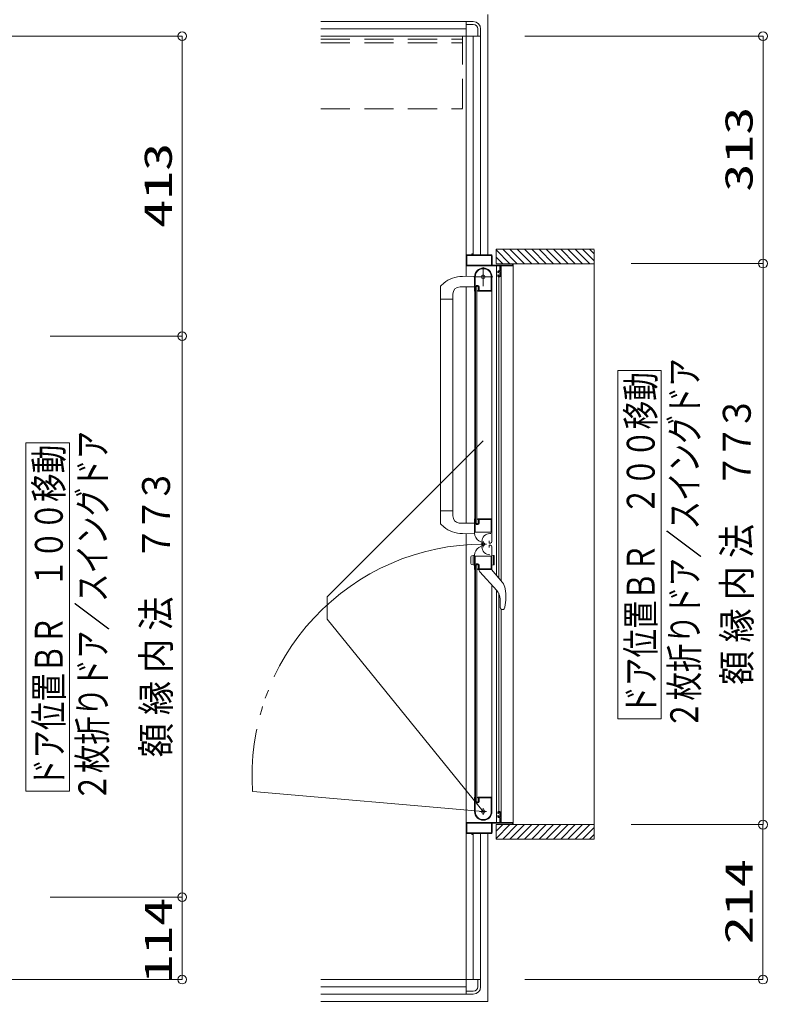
# Model space of a CAD drawing. Units: millimetres on the paper. Extents: x -305 to 305, y -152 to 152.
# Drawn here: x -149.2 to -97.7, y 36.1 to 103.7 of the extents above; entities that cross this region are included whole.
import ezdxf
from ezdxf.enums import TextEntityAlignment as Align

# ---------------------------------------------------------------- set-up
doc = ezdxf.new("R2010")
doc.units = ezdxf.units.MM
for name, pattern in [('DASHED2', [3, 2, -1]), ('LONG_CHAIN', [21, 18, -1, 1, -1]), ('LONG_DOUBLE_CHAIN', [21.8, 18, -1, 0.6, -0.6, 0.6, -1])]:
    doc.linetypes.add(name, pattern=pattern)
doc.layers.add('0-0_0', color=7, linetype='Continuous', lineweight=9)
doc.layers.add('0-1_VIEW0001', color=7, linetype='Continuous', lineweight=9)
doc.styles.add('ＭＳ ゴシック', font='')
doc.styles.get('ＭＳ ゴシック').set_extended_font_data('MS Gothic')

# ---------------------------------------------------------------- blocks, each defined once
blk = doc.blocks.new('_ORIGIN')
at = {"layer": '0-0_0'}
blk.add_line((0, 0), (-1, 0), dxfattribs=at)
blk.add_circle((0, 0), 0.5, dxfattribs=at)

msp = doc.modelspace()

# ---------------------------------------------------------------- linework, layer by layer
at = {"layer": '0-1_VIEW0001'}
for p, q in [((-118.434, 103.574), (-128.434, 103.574)), ((-128.434, 103.574), (-118.434, 103.574)), ((-118.434, 86.024), (-118.434, 103.574)), ((-118.434, 103.574), (-118.434, 103.174)), ((-118.434, 103.574), (-117.934, 103.574)), ((-118.434, 103.074), (-128.434, 103.074)), ((-117.934, 103.374), (-118.434, 103.374)), ((-117.634, 102.574), (-117.634, 103.074)), ((-117.434, 102.574), (-117.434, 103.074)), ((-154.394, 102.573), (-137.983, 102.573)), ((-117.434, 102.574), (-128.434, 102.574)), ((-117.934, 87.498), (-117.934, 102.574)), ((-117.834, 102.574), (-117.434, 102.574)), ((-117.434, 87.498), (-117.434, 102.574)), ((-117.434, 102.574), (-117.434, 87.498)), ((-114.394, 102.573), (-97.983, 102.573)), ((-137.983, 101.973), (-137.983, 82.503)), ((-97.983, 101.973), (-97.983, 87.503)), ((-118.434, 87.45), (-118.434, 86.024)), ((-118.389, 86.813), (-118.389, 87.438)), ((-118.384, 87.498), (-118.049, 87.498)), ((-118.374, 87.453), (-116.694, 87.453)), ((-118.034, 87.513), (-118.034, 87.563)), ((-118.024, 87.573), (-118.004, 87.573)), ((-117.994, 87.563), (-117.994, 87.513)), ((-117.979, 87.498), (-116.684, 87.498)), ((-116.679, 87.438), (-116.679, 86.813)), ((-116.634, 87.448), (-116.634, 86.813)), ((-109.609, 87.898), (-116.359, 87.898)), ((-116.359, 86.899), (-116.359, 87.898)), ((-115.41, 86.898), (-116.359, 87.848)), ((-115.91, 86.898), (-116.359, 87.348)), ((-114.91, 86.898), (-115.909, 87.898)), ((-114.41, 86.898), (-115.409, 87.898)), ((-113.909, 86.898), (-114.909, 87.898)), ((-113.409, 86.898), (-114.409, 87.898)), ((-112.909, 86.898), (-113.909, 87.898)), ((-112.409, 86.898), (-113.409, 87.898)), ((-111.909, 86.898), (-112.909, 87.898)), ((-111.409, 86.898), (-112.409, 87.898)), ((-110.909, 86.898), (-111.909, 87.898)), ((-110.414, 86.898), (-111.414, 87.898)), ((-109.919, 86.898), (-110.919, 87.898)), ((-109.609, 87.083), (-110.424, 87.898)), ((-109.609, 87.578), (-109.929, 87.898)), ((-109.609, 87.847), (-109.609, 47.248)), ((-116.114, 86.748), (-118.409, 86.748)), ((-116.694, 86.798), (-118.374, 86.798)), ((-116.619, 86.798), (-115.249, 86.798)), ((-109.609, 86.898), (-116.359, 86.898)), ((-116.328, 65.403), (-116.328, 86.748)), ((-116.099, 86.413), (-116.099, 86.733)), ((-116.049, 86.733), (-116.049, 86.048)), ((-115.199, 86.748), (-116.034, 86.748)), ((-116.011, 65.019), (-116.011, 86.748)), ((-115.234, 86.813), (-115.234, 86.883)), ((-115.184, 86.883), (-115.184, 86.763)), ((-115.184, 48.398), (-115.184, 86.748)), ((-107.069, 86.903), (-97.983, 86.903)), ((-118.677, 86.023), (-117.859, 86.026)), ((-117.849, 85.013), (-117.849, 85.998)), ((-117.804, 85.468), (-117.804, 85.998)), ((-116.699, 86.072), (-116.699, 85.058)), ((-116.649, 85.999), (-116.649, 69.323)), ((-116.249, 86.293), (-116.249, 86.348)), ((-116.249, 86.048), (-116.249, 86.113)), ((-116.214, 86.278), (-116.234, 86.278)), ((-116.234, 86.128), (-116.214, 86.128)), ((-116.199, 86.398), (-116.114, 86.398)), ((-116.199, 86.338), (-116.199, 86.293)), ((-116.199, 86.113), (-116.199, 86.068)), ((-116.099, 85.998), (-116.199, 85.998)), ((-116.188, 65.233), (-116.188, 85.998)), ((-116.114, 86.353), (-116.184, 86.353)), ((-116.184, 86.053), (-116.114, 86.053)), ((-116.099, 86.068), (-116.099, 86.338)), ((-97.983, 86.303), (-97.983, 48.848)), ((-120.199, 84.448), (-120.199, 85.308)), ((-119.973, 85.561), (-120.172, 85.377)), ((-118.844, 85.303), (-117.849, 85.303)), ((-118.434, 85.298), (-118.434, 69.024)), ((-117.684, 85.323), (-117.784, 85.323)), ((-117.784, 68.998), (-117.784, 85.323)), ((-117.634, 85.348), (-117.759, 85.348)), ((-117.614, 85.393), (-117.729, 85.393)), ((-117.684, 68.998), (-117.684, 85.323)), ((-117.584, 85.073), (-117.584, 85.298)), ((-117.539, 85.058), (-117.539, 85.318)), ((-119.344, 84.448), (-119.344, 84.803)), ((-117.834, 69.323), (-117.834, 84.998)), ((-117.808, 84.998), (-117.834, 84.998)), ((-117.786, 85.02), (-117.795, 85.005)), ((-117.624, 85.027), (-117.624, 85.033)), ((-117.614, 85.005), (-117.622, 85.02)), ((-116.659, 84.998), (-117.601, 84.998)), ((-116.709, 85.048), (-117.529, 85.048)), ((-120.199, 84.448), (-120.199, 69.012)), ((-119.344, 84.448), (-120.199, 84.448)), ((-119.349, 84.448), (-119.349, 69.874)), ((-147.069, 81.903), (-137.983, 81.903)), ((-137.983, 81.303), (-137.983, 43.848)), ((-104.987, 79.548), (-107.987, 79.548)), ((-107.987, 55.548), (-107.987, 79.548)), ((-104.987, 55.548), (-104.987, 79.548)), ((-145.755, 74.548), (-148.755, 74.548)), ((-148.755, 50.548), (-148.755, 74.548)), ((-145.755, 50.548), (-145.755, 74.548)), ((-119.344, 69.874), (-120.199, 69.874)), ((-119.344, 69.874), (-119.344, 69.519)), ((-118.914, 69.024), (-117.859, 69.024)), ((-117.849, 69.308), (-117.849, 68.322)), ((-117.834, 69.323), (-117.808, 69.323)), ((-117.795, 69.316), (-117.786, 69.302)), ((-117.784, 68.998), (-117.684, 68.998)), ((-117.624, 69.288), (-117.624, 69.294)), ((-117.622, 69.302), (-117.614, 69.316)), ((-116.649, 69.323), (-117.601, 69.323)), ((-117.584, 69.023), (-117.584, 69.248)), ((-117.539, 69.008), (-117.539, 69.258)), ((-117.524, 69.273), (-116.709, 69.273)), ((-116.699, 69.263), (-116.699, 68.403)), ((-116.649, 69.354), (-116.649, 67.784)), ((-119.974, 68.761), (-120.172, 68.944)), ((-117.804, 68.408), (-117.804, 68.858)), ((-116.709, 68.393), (-117.789, 68.393)), ((-117.759, 68.973), (-117.634, 68.973)), ((-117.729, 68.933), (-117.614, 68.933)), ((-118.677, 68.298), (-117.859, 68.296)), ((-118.434, 36.574), (-118.434, 68.298)), ((-118.434, 68.298), (-118.434, 47.698)), ((-117.419, 67.727), (-117.549, 67.802)), ((-117.343, 67.763), (-117.343, 67.383)), ((-116.854, 67.658), (-116.854, 67.808)), ((-116.723, 68.303), (-116.803, 68.303)), ((-117.419, 67.419), (-117.549, 67.344)), ((-116.854, 67.488), (-116.854, 67.338)), ((-116.799, 67.633), (-116.829, 67.633)), ((-116.799, 67.513), (-116.829, 67.513)), ((-116.649, 65.793), (-116.649, 67.363)), ((-118.099, 66.698), (-118.099, 66.247)), ((-117.849, 66.823), (-118.044, 66.77)), ((-117.949, 66.149), (-117.949, 66.796)), ((-117.849, 65.838), (-117.849, 66.824)), ((-117.804, 66.738), (-117.804, 66.288)), ((-116.709, 66.753), (-117.789, 66.753)), ((-116.699, 65.883), (-116.699, 66.743)), ((-116.549, 66.149), (-116.549, 66.796)), ((-116.499, 66.756), (-116.499, 66.19)), ((-117.849, 66.123), (-118.044, 66.175)), ((-117.834, 65.823), (-117.834, 50.148)), ((-117.834, 65.823), (-117.808, 65.823)), ((-117.795, 65.83), (-117.786, 65.845)), ((-117.784, 66.148), (-117.784, 49.823)), ((-117.784, 66.148), (-117.684, 66.148)), ((-117.759, 66.173), (-117.634, 66.173)), ((-117.729, 66.213), (-117.614, 66.213)), ((-117.684, 66.148), (-117.684, 49.823)), ((-117.624, 65.858), (-117.624, 65.852)), ((-117.622, 65.845), (-117.614, 65.83)), ((-117.601, 65.823), (-116.659, 65.823)), ((-117.584, 66.123), (-117.584, 65.898)), ((-117.539, 66.138), (-117.539, 65.888)), ((-117.524, 65.873), (-116.709, 65.873)), ((-117.524, 65.823), (-117.524, 65.732)), ((-117.495, 65.661), (-116.317, 64.373)), ((-115.936, 64.928), (-116.674, 65.823)), ((-116.649, 66.123), (-116.525, 66.156)), ((-116.649, 49.148), (-116.649, 64.736)), ((-116.328, 48.398), (-116.328, 64.385)), ((-116.188, 49.148), (-116.188, 64.188)), ((-116.09, 63.789), (-116.09, 63.27)), ((-116.029, 63.109), (-116.027, 63.106)), ((-116.011, 48.398), (-116.011, 63.073)), ((-115.952, 63.073), (-115.87, 63.073)), ((-115.828, 63.087), (-115.8, 63.121)), ((-115.828, 63.087), (-115.828, 63.086)), ((-115.756, 63.236), (-115.8, 63.121)), ((-104.987, 55.548), (-107.987, 55.548)), ((-145.755, 50.548), (-148.755, 50.548)), ((-117.849, 50.133), (-117.849, 49.148)), ((-117.808, 50.148), (-117.834, 50.148)), ((-117.786, 50.127), (-117.795, 50.141)), ((-117.624, 50.119), (-117.624, 50.113)), ((-117.614, 50.141), (-117.622, 50.127)), ((-116.659, 50.148), (-117.601, 50.148)), ((-117.584, 50.073), (-117.584, 49.848)), ((-117.539, 50.088), (-117.539, 49.828)), ((-116.709, 50.098), (-117.529, 50.098)), ((-116.699, 49.074), (-116.699, 50.088)), ((-117.804, 49.678), (-117.804, 49.148)), ((-117.684, 49.823), (-117.784, 49.823)), ((-117.634, 49.798), (-117.759, 49.798)), ((-117.614, 49.753), (-117.729, 49.753)), ((-116.249, 49.098), (-116.249, 49.033)), ((-116.249, 48.853), (-116.249, 48.798)), ((-116.234, 49.018), (-116.214, 49.018)), ((-116.214, 48.868), (-116.234, 48.868)), ((-116.099, 49.148), (-116.199, 49.148)), ((-116.199, 49.033), (-116.199, 49.078)), ((-116.199, 48.808), (-116.199, 48.853)), ((-116.199, 48.748), (-116.114, 48.748)), ((-116.184, 49.093), (-116.114, 49.093)), ((-116.114, 48.793), (-116.184, 48.793)), ((-116.099, 49.078), (-116.099, 48.808)), ((-116.099, 48.733), (-116.099, 48.413)), ((-116.049, 48.413), (-116.049, 49.098)), ((-116.114, 48.398), (-118.409, 48.398)), ((-118.389, 48.333), (-118.389, 47.708)), ((-116.694, 48.348), (-118.374, 48.348)), ((-116.679, 47.708), (-116.679, 48.333)), ((-116.634, 47.698), (-116.634, 48.333)), ((-116.619, 48.348), (-115.249, 48.348)), ((-109.609, 48.248), (-116.359, 48.248)), ((-115.41, 48.248), (-116.359, 47.298)), ((-115.91, 48.248), (-116.359, 47.798)), ((-115.199, 48.398), (-116.034, 48.398)), ((-114.91, 48.248), (-115.909, 47.248)), ((-114.41, 48.248), (-115.409, 47.248)), ((-115.234, 48.333), (-115.234, 48.263)), ((-115.184, 48.263), (-115.184, 48.383)), ((-113.91, 48.248), (-114.909, 47.248)), ((-113.409, 48.248), (-114.409, 47.248)), ((-112.91, 48.248), (-113.909, 47.248)), ((-112.409, 48.248), (-113.409, 47.248)), ((-111.909, 48.248), (-112.909, 47.248)), ((-111.409, 48.248), (-112.409, 47.248)), ((-110.909, 48.248), (-111.909, 47.248)), ((-110.414, 48.248), (-111.414, 47.248)), ((-109.919, 48.248), (-110.919, 47.248)), ((-109.609, 48.063), (-110.425, 47.248)), ((-107.069, 48.248), (-97.983, 48.248)), ((-118.384, 47.648), (-118.049, 47.648)), ((-118.374, 47.693), (-116.694, 47.693)), ((-118.034, 47.633), (-118.034, 47.583)), ((-118.024, 47.573), (-118.004, 47.573)), ((-117.994, 47.583), (-117.994, 47.633)), ((-117.979, 47.648), (-116.684, 47.648)), ((-117.934, 37.574), (-117.934, 47.648)), ((-117.434, 37.574), (-117.434, 47.648)), ((-117.434, 47.648), (-117.434, 37.574)), ((-109.609, 47.568), (-109.93, 47.248)), ((-97.984, 38.173), (-97.984, 47.648)), ((-147.069, 43.248), (-137.983, 43.248)), ((-137.984, 38.173), (-137.984, 42.648)), ((-154.394, 37.573), (-137.984, 37.573)), ((-117.434, 37.574), (-128.434, 37.574)), ((-117.834, 37.574), (-117.434, 37.574)), ((-117.634, 37.574), (-117.634, 37.074)), ((-117.434, 37.574), (-117.434, 37.074)), ((-114.394, 37.573), (-97.984, 37.573)), ((-118.434, 37.074), (-128.434, 37.074)), ((-118.434, 36.574), (-128.434, 36.574)), ((-128.434, 36.574), (-118.434, 36.574)), ((-118.434, 36.574), (-118.434, 36.974)), ((-117.934, 36.774), (-118.434, 36.774)), ((-118.434, 36.574), (-117.934, 36.574))]:
    msp.add_line(p, q, dxfattribs=at)
at = {"layer": '0-1_VIEW0001', "linetype": 'LONG_DOUBLE_CHAIN'}
for p, q in [((-116.934, 104.074), (-116.934, 87.498)), ((-117.249, 74.695), (-128.01, 63.934)), ((-128.01, 63.934), (-128.01, 62.408)), ((-117.249, 49.148), (-128.01, 62.408)), ((-133.114, 50.536), (-117.249, 49.148)), ((-116.934, 47.648), (-116.934, 36.074)), ((-128.434, 36.074), (-116.934, 36.074))]:
    msp.add_line(p, q, dxfattribs=at)
at = {"layer": '0-1_VIEW0001', "color": 6, "linetype": 'DASHED2'}
for p, q in [((-128.434, 102.374), (-118.684, 102.374)), ((-118.684, 97.624), (-118.684, 102.574)), ((-128.434, 102.124), (-118.684, 102.124)), ((-128.434, 97.574), (-118.684, 97.574))]:
    msp.add_line(p, q, dxfattribs=at)
at = {"layer": '0-1_VIEW0001', "linetype": 'LONG_CHAIN'}
for p, q in [((-117.249, 85.348), (-117.249, 86.648)), ((-117.899, 85.998), (-116.599, 85.998)), ((-117.249, 67.786), (-117.249, 67.361)), ((-117.037, 67.573), (-117.428, 67.573)), ((-117.249, 48.918), (-117.249, 49.378)), ((-117.019, 49.148), (-117.479, 49.148))]:
    msp.add_line(p, q, dxfattribs=at)
at = {"layer": '0-1_VIEW0001', "color": 5}
msp.add_line((-116.359, 48.248), (-109.609, 48.248), dxfattribs=at)
at = {"layer": '0-1_VIEW0001'}
for points in [[(-116.649, 66.123), (-116.649, 66.823), (-116.525, 66.789)], [(-116.082, 63.209), (-116.083, 63.213), (-116.084, 63.217), (-116.085, 63.221), (-116.086, 63.226), (-116.087, 63.23), (-116.087, 63.234), (-116.088, 63.238), (-116.089, 63.243), (-116.089, 63.247), (-116.09, 63.252), (-116.09, 63.254), (-116.09, 63.256), (-116.09, 63.258), (-116.09, 63.26), (-116.09, 63.262), (-116.09, 63.264), (-116.09, 63.267), (-116.09, 63.269), (-116.09, 63.271), (-116.09, 63.273)], [(-116.029, 63.109), (-116.03, 63.11), (-116.031, 63.111), (-116.032, 63.112), (-116.033, 63.113), (-116.034, 63.114), (-116.035, 63.116), (-116.036, 63.117), (-116.037, 63.118), (-116.038, 63.12), (-116.039, 63.121), (-116.04, 63.122), (-116.041, 63.124), (-116.042, 63.125), (-116.043, 63.127), (-116.044, 63.128), (-116.045, 63.13), (-116.046, 63.131), (-116.047, 63.133), (-116.049, 63.135), (-116.051, 63.138), (-116.053, 63.141), (-116.054, 63.144), (-116.056, 63.147), (-116.058, 63.151), (-116.06, 63.154), (-116.062, 63.158), (-116.064, 63.161), (-116.066, 63.165), (-116.068, 63.169), (-116.069, 63.173), (-116.071, 63.177), (-116.073, 63.18), (-116.074, 63.184), (-116.076, 63.188), (-116.077, 63.192), (-116.078, 63.196), (-116.08, 63.2), (-116.081, 63.205), (-116.082, 63.209)], [(-115.87, 63.073), (-115.868, 63.073), (-115.866, 63.074), (-115.864, 63.074), (-115.861, 63.074), (-115.859, 63.074), (-115.857, 63.075), (-115.855, 63.075), (-115.853, 63.075), (-115.85, 63.076), (-115.848, 63.076), (-115.846, 63.077), (-115.844, 63.078), (-115.842, 63.078), (-115.839, 63.079), (-115.837, 63.08), (-115.835, 63.081), (-115.833, 63.082), (-115.831, 63.083), (-115.83, 63.085), (-115.828, 63.086)], [(-109.609, 47.248), (-116.359, 47.248), (-116.359, 48.249)]]:
    msp.add_lwpolyline(points, dxfattribs=at)
for centre, radius in [((-117.249, 85.998), 0.125), ((-117.249, 67.573), 0.113), ((-117.249, 49.148), 0.125)]:
    msp.add_circle(centre, radius, dxfattribs=at)
for centre, radius, start, end in [((-117.934, 103.074), 0.5, 0, 90), ((-117.934, 103.074), 0.3, 0, 90), ((-118.384, 87.448), 0.05, 90, 180), ((-118.374, 87.438), 0.015, 90, 180), ((-118.049, 87.513), 0.015, 270, 0), ((-118.024, 87.563), 0.01, 90, 180), ((-118.004, 87.563), 0.01, 0, 90), ((-117.979, 87.513), 0.015, 180, 270), ((-116.694, 87.438), 0.015, 0, 90), ((-116.684, 87.448), 0.05, 0, 90), ((-118.409, 86.773), 0.025, 180, 270), ((-118.374, 86.813), 0.015, 180, 270), ((-117.249, 85.998), 0.6, 0, 180), ((-116.694, 86.813), 0.015, 270, 0), ((-116.619, 86.813), 0.015, 180, 270), ((-116.114, 86.733), 0.015, 0, 90), ((-116.034, 86.733), 0.015, 90, 180), ((-115.249, 86.813), 0.015, 270, 0), ((-115.219, 86.883), 0.015, 90, 180), ((-115.199, 86.883), 0.015, 0, 90), ((-115.199, 86.763), 0.015, 270, 0), ((-118.67, 83.953), 2.07, 90.2, 129.02418), ((-117.249, 85.998), 0.555, 7.76707, 180), ((-116.709, 86.072), 0.01, 0, 7.76707), ((-116.199, 86.348), 0.05, 90, 180), ((-116.234, 86.293), 0.015, 180, 270), ((-116.234, 86.113), 0.015, 90, 180), ((-116.199, 86.048), 0.05, 180, 270), ((-116.214, 86.293), 0.015, 270, 0), ((-116.214, 86.113), 0.015, 0, 90), ((-116.184, 86.338), 0.015, 90, 180), ((-116.184, 86.068), 0.015, 180, 270), ((-116.114, 86.413), 0.015, 270, 0), ((-116.114, 86.338), 0.015, 0, 90), ((-116.114, 86.068), 0.015, 270, 0), ((-116.099, 86.048), 0.05, 270, 0), ((-120.099, 85.308), 0.1, 136.52757, 180), ((-118.844, 84.803), 0.5, 90, 180), ((-117.729, 85.468), 0.075, 180, 270), ((-117.759, 85.323), 0.025, 90, 180), ((-117.634, 85.298), 0.05, 0, 90), ((-117.614, 85.318), 0.075, 0, 90), ((-117.834, 85.013), 0.015, 180, 270), ((-117.808, 85.013), 0.015, 270, 329.03624), ((-117.799, 85.027), 0.015, 329.03624, 0), ((-117.609, 85.033), 0.015, 90, 180), ((-117.609, 85.027), 0.015, 180, 210.96376), ((-117.601, 85.013), 0.015, 210.96376, 270), ((-117.609, 85.073), 0.025, 270, 0), ((-117.529, 85.058), 0.01, 180, 270), ((-116.709, 85.058), 0.01, 270, 0), ((-116.659, 85.008), 0.01, 270, 0), ((-120.099, 69.013), 0.1, 180, 223.47243), ((-118.844, 69.519), 0.5, 180, 262.04438), ((-117.834, 69.308), 0.015, 90, 180), ((-117.808, 69.308), 0.015, 30.96376, 90), ((-117.799, 69.294), 0.015, 0, 30.96376), ((-117.759, 68.998), 0.025, 180, 270), ((-117.634, 69.023), 0.05, 270, 0), ((-117.609, 69.294), 0.015, 149.03624, 180), ((-117.609, 69.288), 0.015, 180, 270), ((-117.601, 69.308), 0.015, 90, 149.03624), ((-117.614, 69.008), 0.075, 270, 0), ((-117.609, 69.248), 0.025, 0, 90), ((-117.524, 69.258), 0.015, 90, 180), ((-116.709, 69.263), 0.01, 0, 90), ((-116.659, 69.313), 0.01, 0, 90), ((-118.67, 70.368), 2.07, 230.94186, 269.8), ((-117.249, 68.322), 0.6, 180, 240), ((-117.729, 68.858), 0.075, 90, 180), ((-117.789, 68.408), 0.015, 180, 270), ((-116.709, 68.403), 0.01, 270, 0), ((-116.803, 67.763), 0.54, 90, 180), ((-116.829, 67.658), 0.025, 180, 270), ((-116.799, 67.783), 0.15, 270, 0), ((-117.249, 66.824), 0.6, 120, 180), ((-116.803, 67.383), 0.54, 180, 270), ((-116.829, 67.488), 0.025, 90, 180), ((-116.799, 67.363), 0.15, 0, 90), ((-118.024, 66.698), 0.075, 105, 180), ((-117.789, 66.738), 0.015, 90, 180), ((-117.729, 66.288), 0.075, 180, 270), ((-116.709, 66.743), 0.01, 0, 90), ((-116.534, 66.756), 0.035, 0, 75), ((-118.024, 66.247), 0.075, 180, 255), ((-117.834, 65.838), 0.015, 180, 270), ((-117.808, 65.838), 0.015, 270, 329.03624), ((-117.799, 65.852), 0.015, 329.03624, 0), ((-117.759, 66.148), 0.025, 90, 180), ((-117.634, 66.123), 0.05, 0, 90), ((-117.609, 65.858), 0.015, 90, 180), ((-117.609, 65.852), 0.015, 180, 210.96376), ((-117.614, 66.138), 0.075, 0, 90), ((-117.601, 65.838), 0.015, 210.96376, 270), ((-117.609, 65.898), 0.025, 270, 0), ((-117.524, 65.888), 0.015, 180, 270), ((-117.424, 65.732), 0.1, 180, 222.43623), ((-116.709, 65.883), 0.01, 270, 0), ((-116.659, 65.833), 0.01, 270, 0), ((-116.534, 66.19), 0.035, 285, 0), ((-116.955, 63.789), 0.865, 0, 42.43623), ((-116.631, 64.355), 0.9, 9.28844, 39.5), ((-119.364, 63.908), 3.67, 349.4547, 9.28844), ((-115.952, 63.173), 0.1, 221.81032, 270), ((-117.834, 50.133), 0.015, 90, 180), ((-117.808, 50.133), 0.015, 30.96376, 90), ((-117.799, 50.119), 0.015, 0, 30.96376), ((-117.609, 50.119), 0.015, 149.03624, 180), ((-117.609, 50.113), 0.015, 180, 270), ((-117.601, 50.133), 0.015, 90, 149.03624), ((-117.609, 50.073), 0.025, 0, 90), ((-117.529, 50.088), 0.01, 90, 180), ((-116.709, 50.088), 0.01, 0, 90), ((-116.659, 50.138), 0.01, 0, 90), ((-117.729, 49.678), 0.075, 90, 180), ((-117.759, 49.823), 0.025, 180, 270), ((-117.634, 49.848), 0.05, 270, 0), ((-117.614, 49.828), 0.075, 270, 0), ((-117.249, 49.148), 0.6, 180, 0), ((-117.249, 49.148), 0.555, 180, 352.23293), ((-116.709, 49.074), 0.01, 352.23293, 0), ((-116.664, 49.248), 0.015, 0, 2.69354), ((-116.199, 49.098), 0.05, 90, 180), ((-116.234, 49.033), 0.015, 180, 270), ((-116.234, 48.853), 0.015, 90, 180), ((-116.199, 48.798), 0.05, 180, 270), ((-116.214, 49.033), 0.015, 270, 0), ((-116.214, 48.853), 0.015, 0, 90), ((-116.184, 49.078), 0.015, 90, 180), ((-116.184, 48.808), 0.015, 180, 270), ((-116.114, 49.078), 0.015, 0, 90), ((-116.114, 48.808), 0.015, 270, 0), ((-116.114, 48.733), 0.015, 0, 90), ((-116.099, 49.098), 0.05, 0, 90), ((-118.409, 48.373), 0.025, 90, 180), ((-118.374, 48.333), 0.015, 90, 180), ((-116.694, 48.333), 0.015, 0, 90), ((-116.619, 48.333), 0.015, 90, 180), ((-116.114, 48.413), 0.015, 270, 0), ((-116.034, 48.413), 0.015, 180, 270), ((-115.249, 48.333), 0.015, 0, 90), ((-115.219, 48.263), 0.015, 180, 270), ((-115.199, 48.383), 0.015, 0, 90), ((-115.199, 48.263), 0.015, 270, 0), ((-118.384, 47.698), 0.05, 180, 270), ((-118.374, 47.708), 0.015, 180, 270), ((-118.049, 47.633), 0.015, 0, 90), ((-118.024, 47.583), 0.01, 180, 270), ((-118.004, 47.583), 0.01, 270, 0), ((-117.979, 47.633), 0.015, 90, 180), ((-116.694, 47.708), 0.015, 270, 0), ((-116.684, 47.698), 0.05, 270, 0), ((-117.934, 37.074), 0.5, 270, 0), ((-117.934, 37.074), 0.3, 270, 0)]:
    msp.add_arc(centre, radius, start, end, dxfattribs=at)
at = {"layer": '0-1_VIEW0001', "color": 6, "linetype": 'DASHED2'}
msp.add_arc((-118.734, 97.624), 0.05, 270, 0, dxfattribs=at)
at = {"layer": '0-1_VIEW0001', "linetype": 'LONG_DOUBLE_CHAIN'}
msp.add_arc((-117.249, 51.648), 15.925, 90, 183.99733, dxfattribs=at)

# ---------------------------------------------------------------- block references
at = {"layer": '0-1_VIEW0001', "xscale": 0.6, "yscale": 0.6}
for p, rotation in [((-137.983, 102.573), 90), ((-97.983, 102.573), 90), ((-97.983, 86.903), 270), ((-97.983, 86.903), 90), ((-137.983, 81.903), 270), ((-137.983, 81.903), 90), ((-97.983, 48.248), 270), ((-97.984, 48.248), 90), ((-137.984, 43.248), 90), ((-137.983, 43.248), 270), ((-137.984, 37.573), 270), ((-97.984, 37.573), 270)]:
    msp.add_blockref('_ORIGIN', p, dxfattribs=dict(at, rotation=rotation))

# ---------------------------------------------------------------- texts
at = {"layer": '0-1_VIEW0001', "style": 'ＭＳ ゴシック'}
for s, width, p in [('313', 1.5, (-98.122, 91.848)), ('413', 1.5, (-138.122, 89.36)), ('２枚折りドア／スイングドア', 0.75, (-101.87, 54.833)), ('ドア位置ＢＲ\u3000２００移動', 0.75, (-104.868, 55.833)), ('３', 0.9, (-98.249, 75.427)), ('２枚折りドア／スイングドア', 0.75, (-142.638, 49.833)), ('７', 0.9, (-98.249, 73.439)), ('ドア位置ＢＲ\u3000１００移動', 0.75, (-145.635, 50.833)), ('７', 0.9, (-98.249, 71.451)), ('３', 0.9, (-138.249, 70.427)), ('７', 0.9, (-138.249, 68.439)), ('法', 0.9, (-98.249, 66.611)), ('７', 0.9, (-138.249, 66.451)), ('内', 0.9, (-98.249, 63.703)), ('法', 0.9, (-138.249, 61.611)), ('縁', 0.9, (-98.249, 60.795)), ('内', 0.9, (-138.249, 58.703)), ('額', 0.9, (-98.249, 57.887)), ('縁', 0.9, (-138.249, 55.795)), ('額', 0.9, (-138.249, 52.887)), ('214', 1.5, (-98.123, 40.001)), ('114', 1.5, (-138.114, 37.34))]:
    msp.add_text(s, height=1.921, rotation=90, dxfattribs=dict(at, width=width)).set_placement(p, align=Align.BOTTOM_LEFT)

doc.saveas('drawing.dxf')
